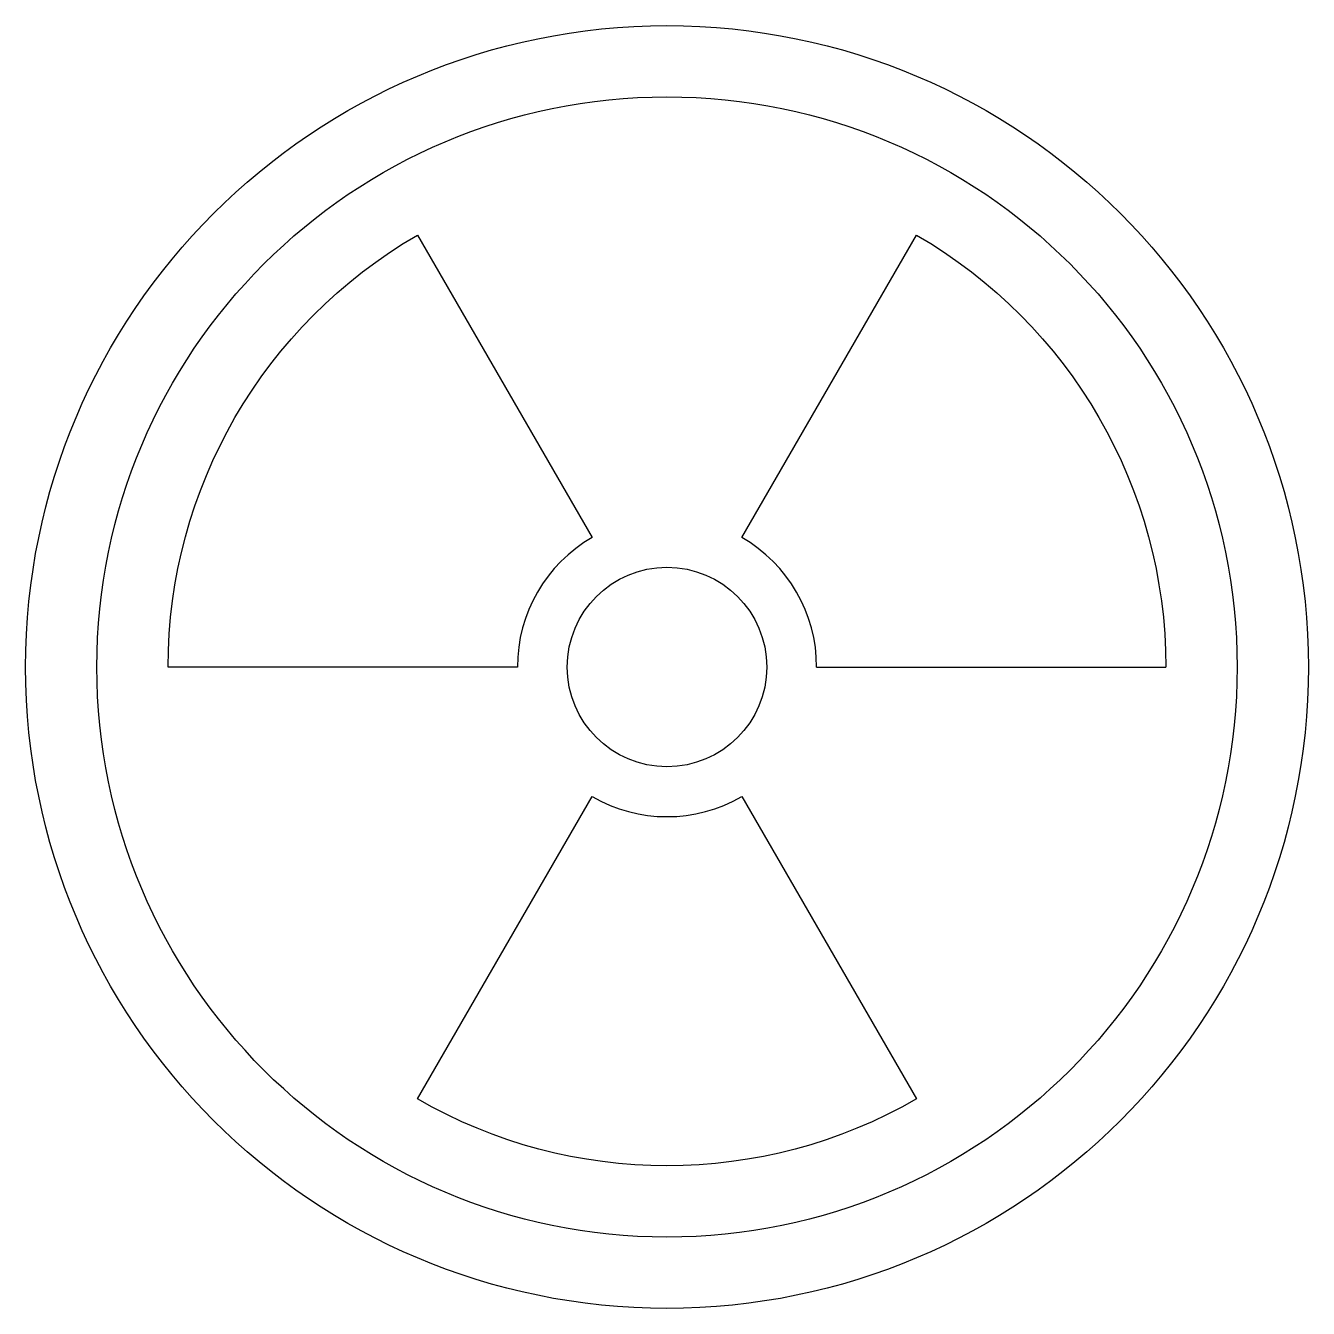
# Model space of a CAD drawing. Header units: inches. Extents: x 111.3 to 168.5, y 111.3 to 168.5.
import ezdxf

# ---------------------------------------------------------------- set-up
doc = ezdxf.new("R2010")
doc.units = ezdxf.units.IN
doc.header["$MEASUREMENT"] = 0

# ---------------------------------------------------------------- blocks, each defined once
blk = doc.blocks.new('block 2')
at = {"color": 7, "lineweight": 25, "true_color": 0xffffff}
blk.add_open_spline([(168.451, 139.876), (168.451, 155.658), (155.658, 168.451), (139.876, 168.451), (124.095, 168.451), (111.301, 155.658), (111.301, 139.876), (111.301, 124.095), (124.095, 111.301), (139.876, 111.301), (155.658, 111.301), (168.451, 124.095), (168.451, 139.876), (168.451, 139.876), (168.451, 139.876), (168.451, 139.876)], degree=3, knots=[0, 0, 0, 0, 1, 1, 1, 2, 2, 2, 3, 3, 3, 4, 4, 4, 5, 5, 5, 5], dxfattribs=at)
blk = doc.blocks.new('block 3')
at = {"color": 7, "lineweight": 25, "true_color": 0xffffff}
blk.add_open_spline([(165.276, 139.876), (165.276, 153.904), (153.904, 165.276), (139.876, 165.276), (125.848, 165.276), (114.476, 153.904), (114.476, 139.876), (114.476, 125.848), (125.848, 114.476), (139.876, 114.476), (153.904, 114.476), (165.276, 125.848), (165.276, 139.876), (165.276, 139.876), (165.276, 139.876), (165.276, 139.876)], degree=3, knots=[0, 0, 0, 0, 1, 1, 1, 2, 2, 2, 3, 3, 3, 4, 4, 4, 5, 5, 5, 5], dxfattribs=at)
blk = doc.blocks.new('block 4')
at = {"color": 7, "lineweight": 25, "true_color": 0xffffff}
blk.add_lwpolyline([(146.544, 139.876), (162.101, 139.876)], dxfattribs=at)
blk = doc.blocks.new('block 5')
at = {"color": 7, "lineweight": 25, "true_color": 0xffffff}
blk.add_open_spline([(117.651, 139.876), (117.651, 139.876), (133.209, 139.876), (133.209, 139.876), (133.209, 142.259), (134.48, 144.46), (136.543, 145.651), (136.543, 145.651), (128.764, 159.124), (128.764, 159.124), (121.887, 155.154), (117.651, 147.817), (117.651, 139.876)], degree=3, knots=[0, 0, 0, 0, 1, 1, 1, 2, 2, 2, 3, 3, 3, 4, 4, 4, 4], dxfattribs=at)
blk = doc.blocks.new('block 6')
at = {"color": 7, "lineweight": 25, "true_color": 0xffffff}
blk.add_open_spline([(150.989, 120.629), (150.989, 120.629), (143.21, 134.102), (143.21, 134.102), (141.147, 132.911), (138.605, 132.911), (136.543, 134.102), (136.543, 134.102), (128.764, 120.629), (128.764, 120.629), (135.64, 116.659), (144.112, 116.659), (150.989, 120.629)], degree=3, knots=[0, 0, 0, 0, 1, 1, 1, 2, 2, 2, 3, 3, 3, 4, 4, 4, 4], dxfattribs=at)
blk = doc.blocks.new('block 7')
at = {"color": 7, "lineweight": 25, "true_color": 0xffffff}
blk.add_open_spline([(146.544, 139.876), (146.544, 142.259), (145.273, 144.46), (143.21, 145.651), (143.21, 145.651), (150.989, 159.124), (150.989, 159.124), (157.865, 155.154), (162.101, 147.817), (162.101, 139.876)], degree=3, knots=[0, 0, 0, 0, 1, 1, 1, 2, 2, 2, 3, 3, 3, 3], dxfattribs=at)
blk = doc.blocks.new('block 8')
at = {"color": 7, "lineweight": 25, "true_color": 0xffffff}
blk.add_open_spline([(144.321, 139.876), (144.321, 142.331), (142.331, 144.321), (139.876, 144.321), (137.421, 144.321), (135.431, 142.331), (135.431, 139.876), (135.431, 137.421), (137.421, 135.432), (139.876, 135.432), (142.331, 135.432), (144.321, 137.421), (144.321, 139.876), (144.321, 139.876), (144.321, 139.876), (144.321, 139.876)], degree=3, knots=[0, 0, 0, 0, 1, 1, 1, 2, 2, 2, 3, 3, 3, 4, 4, 4, 5, 5, 5, 5], dxfattribs=at)

msp = doc.modelspace()

# ---------------------------------------------------------------- block references
for name in ['block 2', 'block 3', 'block 5', 'block 7', 'block 8', 'block 4', 'block 6']:
    msp.add_blockref(name, (0, 0))

doc.saveas('drawing.dxf')
